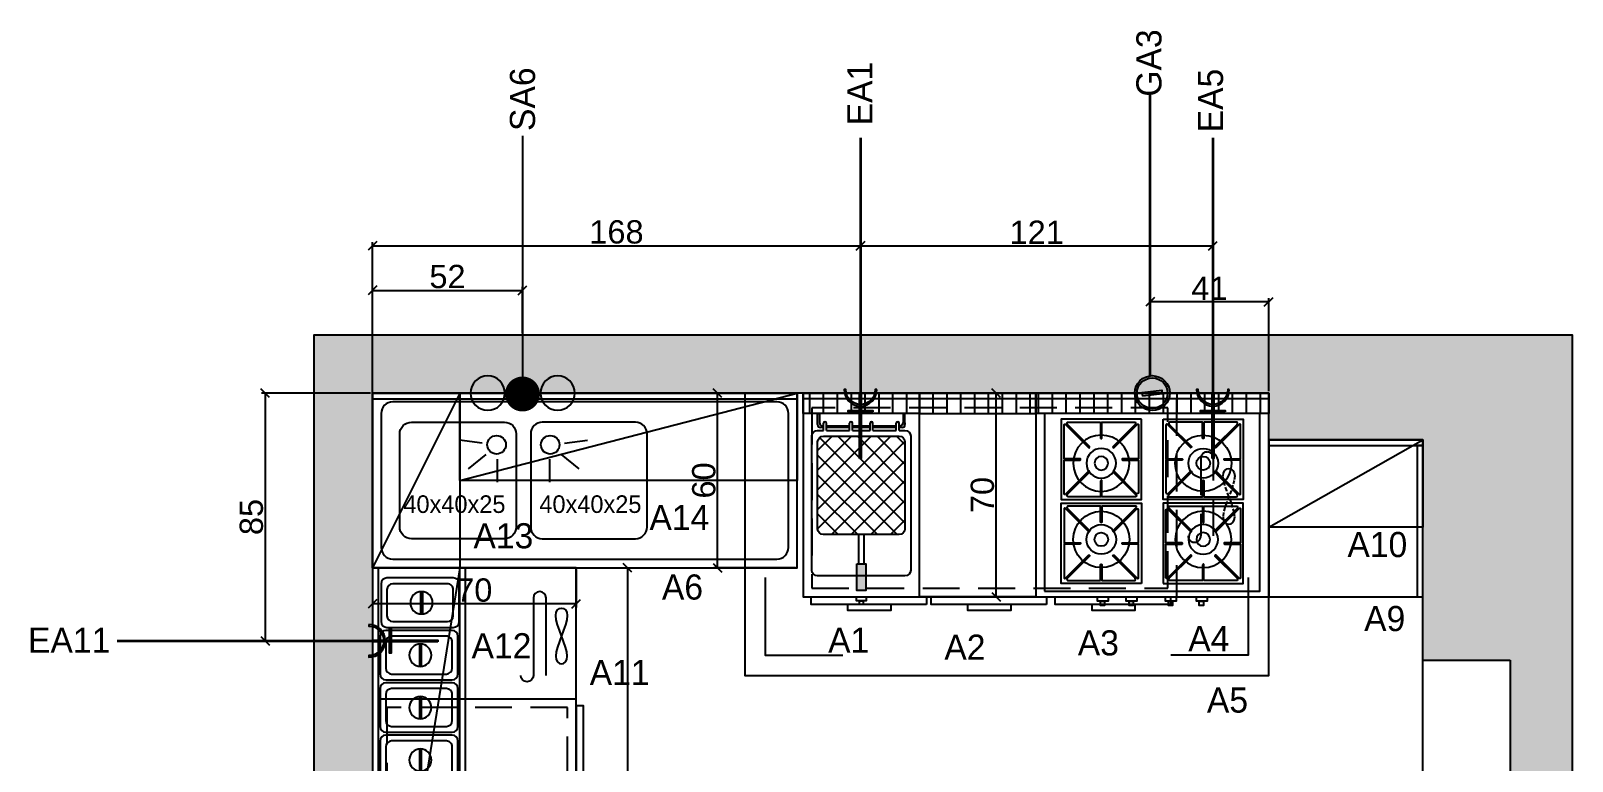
# Model space of a CAD drawing. Header units: millimetres. Extents: x 4241 to 4771, y 14519 to 15076.
# Drawn here: x 4241 to 4771, y 14825 to 15076 of the extents above; entities that cross this region are included whole.
import ezdxf
from ezdxf.enums import TextEntityAlignment as Align

# ---------------------------------------------------------------- set-up
doc = ezdxf.new("R2010")
doc.units = ezdxf.units.MM
doc.linetypes.add('DASHDOT', pattern=[25.399999999999995, 12.7, -6.349999999999998, 0, -6.349999999999998])
doc.linetypes.add('DASHED', pattern=[19.049999999999997, 12.7, -6.35])
for name, color, linetype in [('002 Çizgi', 7, 'Continuous'), ('ELEKTRİK', 10, 'Continuous'), ('S2000-002 Çizgi', 7, 'Continuous'), ('S2000-019 Su Tes İşaretler', 5, 'Continuous'), ('S2000-024 Gaz Tes İşaretler', 3, 'Continuous'), ('SIH', 4, 'Continuous'), ('SU', 152, 'Continuous'), ('wall', 4, 'Continuous')]:
    doc.layers.add(name, color=color, linetype=linetype)
doc.layers.add('ELK', color=1, linetype='Continuous', lineweight=35)
doc.layers.add('GAZ', color=200, linetype='Continuous', lineweight=25)
doc.styles.get("Standard").update_dxf_attribs({"font": 'arial.ttf'})
doc.styles.add('TAKSİM', font='GOTHIC.TTF', dxfattribs={"height": 20})
doc.dimstyles.new('OLCU50', dxfattribs={"dimtxt": 8, "dimasz": 3, "dimexe": 1.25, "dimexo": 0.625, "dimtad": 1, "dimdec": 0, "dimtxsty": 'Standard', "dimblk": 'OBLIQUE', "dimcen": 2.5, "dimclrd": 256, "dimclre": 251, "dimclrt": 25, "dimadec": 0, "dimazin": 0, "dimtfac": 1, "dimtdec": 0, "dimtmove": 0, "dimatfit": 3, "dimldrblk": 'OBLIQUE', "dimfxl": 1, "dimarcsym": 0})

# ---------------------------------------------------------------- blocks, each defined once
blk = doc.blocks.new('A$C604B7618')
at = {"layer": 'S2000-002 Çizgi'}
blk.add_lwpolyline([(9.0837897915e-06, 30.56934416526383), (30.56934988002058, 30.56934416526383), (30.56934988002058, 3.3690312193e-06), (9.0837897915e-06, 3.3690312193e-06), (9.0837897915e-06, 30.56934416526383)], dxfattribs=at)
blk.add_lwpolyline([(15.54676230766154, 29.52101286223842), (15.54676230766154, 23.4406913046887, -0.4142135623730951), (15.33709604705655, 23.23102504408325), (15.23226291675382, 23.23102504408325, -0.4142135623730951), (15.02259665614838, 23.4406913046887), (15.02259665614838, 29.52101286223842), (2.684429298277336, 29.52101286223842, 0.6681786379192877), (2.313788211627525, 28.62620612407591), (10.80522009634524, 20.13477423935729, -0.8104432851896715), (10.38341604437301, 19.81529611802944), (1.585224429712525, 28.61348773269038, 0.6681786379193126), (1.048340386815198, 28.39110308070031), (1.048340386815198, 15.54675659290387), (7.128661944364921, 15.54675659290387, -0.4142135623730951), (7.338328204970366, 15.33709033229934), (7.338328204970366, 15.23225720199661, -0.4142135623730951), (7.128661944364921, 15.02259094139117), (1.048340386815198, 15.02259094139117), (1.048340386815198, 2.684423583519674, 0.6681786379192877), (1.943147124977713, 2.313782496869862), (10.43457900969588, 10.80521438158757, -0.8104432851896715), (10.75405713102418, 10.3834103296158), (1.955865516363246, 1.585218714955772, 0.6681786379193126), (2.17825016835377, 1.048334672058444), (15.02259665614838, 1.048334672057535), (15.02259665614838, 7.128656229607258, -0.4142135623730951), (15.23226291675382, 7.338322490212701), (15.33709604705655, 7.338322490212701, -0.4142135623730951), (15.54676230766154, 7.128656229607258), (15.54676230766154, 1.048334672057535), (27.88492966553258, 1.048334672057535, 0.6681786379192877), (28.25557075218285, 1.94314141022005), (19.76413886746513, 10.43457329493776, -0.8104432851896717), (20.18594291943736, 10.75405141626561), (28.9841345340974, 1.955859801605583, 0.6681786379193126), (29.52101857699472, 2.178244453595652), (29.52101857699472, 15.02259094139117), (23.440697019445, 15.02259094139117, -0.4142135623730951), (23.23103075883955, 15.23225720199661), (23.23103075884001, 15.33709033229934, -0.4142135623730951), (23.440697019445, 15.54675659290387), (29.52101857699472, 15.54675659290387), (29.52101857699472, 28.39110308070031, 0.6681786379193126), (28.9841345340974, 28.61348773269038), (20.18594291943736, 19.81529611802944, -0.8104432851896715), (19.76413886746513, 20.13477423935729), (28.25557075218285, 28.62620612407591, 0.6681786379192877), (27.88492966553258, 29.52101286223842)], format="xyb", close=True, dxfattribs=at)
for radius in [10.75000880901227, 5.655118676306867, 2.598184596683391]:
    blk.add_circle((15.28470044665027, 13.79798802426285), radius, dxfattribs=at)
blk = doc.blocks.new('A$C7A250C34')
at = {"layer": 'S2000-002 Çizgi'}
h = blk.add_hatch(dxfattribs=at)
h.set_pattern_fill('ANSI31', color=256, scale=1.5, angle=45, style=0)
h.set_pattern_definition([(90, (-2508.419051880786, -6412.80118857615), (-4.762499999999998, 9e-16), [])])
h.paths.add_polyline_path([(-9.212448276230134e-06, 72.91598990668763), (-9.212448276230134e-06, 65.91598990668763), (79.99999078755172, 65.91598990668763), (79.99999078755172, 72.91598990668763)])
for points in [[(-9.212448276230134e-06, 2.915989906687628), (79.99999078755263, 2.915989906687628), (79.99999078755172, 72.91598990668763), (-9.212448276230134e-06, 72.91598990668763)], [(79.99999078755172, 65.91598990668763), (-9.212448276230134e-06, 65.91598990668763), (-9.212448276230134e-06, 72.91598990668763), (79.99999078755172, 72.91598990668763)], [(2.999990787551724, 4.915989906687628), (76.99999078755263, 4.915989906687628), (76.99999078755172, 65.91598990668763), (2.999990787551724, 65.91598990668763)], [(21.19846672845506, 2.915989906687628), (24.8434667284555, 2.915989906687628), (24.8434667284555, 1.457989906688908), (21.19846672845506, 1.457989906688908)], [(22.16557366748293, 1.457989906688908), (23.62357366748347, 1.457989906688908), (23.62357366748347, -1.00933098110545e-05), (22.16557366748293, -1.00933098110545e-05)], [(31.04837039071299, 2.915989906687628), (34.69337039071343, 2.915989906687628), (34.69337039071343, 1.457989906688908), (31.04837039071299, 1.457989906688908)], [(32.01547732974086, 1.457989906688908), (33.4734773297414, 1.457989906688908), (33.4734773297414, -1.00933098110545e-05), (32.01547732974086, -1.00933098110545e-05)], [(44.55692469793121, 2.915989906687628), (48.20192469793164, 2.915989906687628), (48.20192469793164, 1.457989906688908), (44.55692469793121, 1.457989906688908)], [(45.52403163695908, 1.457989906688908), (46.98203163695962, 1.457989906688908), (46.98203163695962, -1.00933098110545e-05), (45.52403163695908, -1.00933098110545e-05)], [(55.19721320158078, 2.915989906687628), (58.84221320158122, 2.915989906687628), (58.84221320158122, 1.457989906688908), (55.19721320158078, 1.457989906688908)], [(56.16432014060865, 1.457989906688908), (57.62232014060919, 1.457989906688908), (57.62232014060919, -1.00933098110545e-05), (56.16432014060865, -1.00933098110545e-05)]]:
    blk.add_lwpolyline(points, close=True, dxfattribs=at)
at = {"layer": 'S2000-002 Çizgi', "yscale": 0.8999999999996362}
for p, xscale, zscale in [((36.23911923934429, 36.40358015796164), -0.8999999999996362, 0.9), ((43.76086233575916, 36.40358015796164), 0.8999999999996362, 0.8999999999996362)]:
    blk.add_blockref('A$C604B7618', p, dxfattribs=dict(at, xscale=xscale, zscale=zscale))
at = {"layer": 'S2000-002 Çizgi', "yscale": 0.8999999999996362, "rotation": 180}
for p, xscale, zscale in [((36.23911923934429, 35.06320887480115), 0.8999999999996362, 0.8999999999996362), ((43.76086233575916, 35.06320887480115), -0.8999999999996362, 0.9)]:
    blk.add_blockref('A$C604B7618', p, dxfattribs=dict(at, xscale=xscale, zscale=zscale))
blk = doc.blocks.new('A$C552303AF')
at = {"layer": 'S2000-002 Çizgi'}
h = blk.add_hatch(dxfattribs=at)
h.set_pattern_fill('ANSI31', color=256, scale=1.5, angle=45, style=0)
h.set_pattern_definition([(90, (-4587.759437959452, -5289.153943066902), (-4.762499999999998, 9e-16), [])])
h.paths.add_polyline_path([(2.50047278314014e-05, 69.99998806620033), (2.50047278314014e-05, 62.99998806620033), (40.00002500472783, 62.99998806620033), (40.00002500472783, 69.99998806620033)])
for points in [[(2.50047278314014e-05, 69.99998806620033), (40.00002500472783, 69.99998806620033), (40.00002500472783, -1.193379966935026e-05), (2.50047278314014e-05, -1.193379966935026e-05)], [(2.50047278314014e-05, 62.99998806620033), (40.00002500472783, 62.99998806620033), (40.00002500472783, -1.193379966935026e-05), (2.50047278314014e-05, -1.193379966935026e-05)]]:
    blk.add_lwpolyline(points, close=True, dxfattribs=at)
blk = doc.blocks.new('A$C3D043C48')
at = {"layer": 'S2000-002 Çizgi'}
h = blk.add_hatch(dxfattribs=at)
h.set_pattern_fill('ANSI31', color=256, scale=1.5, angle=45, style=0)
h.set_pattern_definition([(90, (-3458.603048257961, -4993.738676328785), (-4.762499999999998, 9e-16), [])])
h.paths.add_polyline_path([(2.07353168661939e-05, 72.62441608050494), (2.07353168661939e-05, 65.62441608050494), (40.00002073531687, 65.62441608050494), (40.00002073531687, 72.62441608050494)])
h = blk.add_hatch(color=256, dxfattribs=at)
h.paths.add_polyline_path([(35.00002073531687, 61.80149465390105), (35.00002073531687, 62.43932749152145), (35.00002073531778, 65.62441608050585), (34.36218789769737, 65.62441608050494), (34.36218789769737, 62.43932749152145, -0.4142135623722854), (33.3621878977001, 61.43932749152145), (33.00002073531687, 61.43932749151963), (33.00002073531687, 60.80149465390014), (34.00002073531869, 60.80149465390195, 0.414213562372296)])
h.paths.add_polyline_path([(32.00002073531778, 61.43932749152054), (24.00002073531778, 61.43932749152054), (24.00002073531687, 60.80149465390105), (32.00002073531778, 60.80149465390105)])
h.paths.add_polyline_path([(23.00002073531778, 61.43932749152054), (17.00002073531687, 61.43932749152054), (17.00002073531687, 60.80149465390105), (23.00002073531778, 60.80149465390105)])
h.paths.add_polyline_path([(16.00002073531596, 61.43932749151963), (8.000020735316866, 61.43932749152054), (8.000020735316866, 60.80149465390195), (16.00002073531596, 60.80149465390195)])
h.paths.add_polyline_path([(5.637853572935455, 62.43932749151963), (5.637853572936365, 65.62441608050494), (5.000020735315957, 65.62441608050494), (5.000020735316866, 61.80149465390195, 0.4142135623730951), (6.000020735316866, 60.80149465390195), (6.637853572936365, 60.80149465390195), (7.000020735316866, 60.80149465390195), (7.000020735316866, 61.43932749152054), (6.637853572935455, 61.43932749152054, -0.4142135623728287)])
h = blk.add_hatch(dxfattribs=at)
h.set_pattern_fill('ANSI37', color=256, scale=1.5, style=0)
h.set_pattern_definition([(45, (-3527.476305597725, -4981.522425038514), (-3.367596045400931, 3.367596045400932), []), (135, (-3527.476305597725, -4981.522425038514), (-3.367596045400932, -3.367596045400931), [])])
h.paths.add_polyline_path([(35.00002073531687, 55.84066737077274, 0.4142135623730951), (33.00002073531687, 57.84066737077274), (7.000020735316866, 57.84066737077364, 0.4142135623730951), (5.000020735316866, 55.84066737077364), (5.000020735315957, 26.00596200717928, 0.4142135623730951), (7.000020735315957, 24.00596200717928), (33.00002073531687, 24.00596200717837, 0.4142135623730951), (35.00002073531687, 26.00596200717837)])
blk.add_hatch(color=256, dxfattribs=at).paths.add_polyline_path([(18.49464213074498, 14.00596200717928), (21.50539933988875, 14.00596200717928), (21.50539933988875, 4.840667370774554), (18.49464213074498, 4.840667370774554)])
for p, q in [((5.000020735316866, 65.62441608050494), (5.637853572936365, 65.62441608050494)), ((5.000020735316866, 61.80149465390195), (5.000020735316866, 65.62441608050494)), ((5.637853572936365, 65.62441608050494), (5.637853572935455, 62.43932749152054)), ((35.00002073531687, 65.62441608050494), (34.36218789769737, 65.62441608050494)), ((34.36218789769737, 65.62441608050494), (34.36218789769737, 62.43932749152145)), ((35.00002073531687, 62.43932749152145), (35.00002073531687, 65.62441608050494)), ((6.637853572936365, 60.80149465390195), (6.000020735316866, 60.80149465390195)), ((6.637853572935455, 61.43932749152054), (7.000020735315957, 61.43932749152054)), ((7.000020735316866, 60.80149465390195), (6.637853572936365, 60.80149465390195)), ((7.000020735316866, 59.84066737077364), (7.000020735316866, 62.31665213439055)), ((8.000020735316866, 59.84066737077364), (8.000020735316866, 62.31665213439055)), ((8.000020735315957, 61.43932749152054), (16.00002073531596, 61.43932749152054)), ((16.00002073531596, 60.80149465390195), (8.000020735316866, 60.80149465390195)), ((16.00002073531596, 59.84066737077364), (16.00002073531596, 62.31665213439055)), ((17.00002073531687, 59.84066737077364), (17.00002073531687, 62.31665213439055)), ((17.00002073531687, 61.43932749152054), (23.00002073531778, 61.43932749152054)), ((23.00002073531778, 60.80149465390105), (17.00002073531687, 60.80149465390195)), ((23.00002073531778, 59.84066737077364), (23.00002073531778, 62.31665213439055)), ((24.00002073531778, 59.84066737077364), (24.00002073531778, 62.31665213439055)), ((24.00002073531778, 61.43932749152054), (32.00002073531778, 61.43932749152054)), ((32.00002073531778, 60.80149465390105), (24.00002073531778, 60.80149465390105)), ((32.00002073531778, 59.84066737077364), (32.00002073531778, 62.31665213439055)), ((33.00002073531687, 59.84066737077364), (33.00002073531687, 62.31665213439055)), ((33.00002073531687, 61.43932749152054), (33.36218789769737, 61.43932749152145)), ((34.00002073531687, 60.80149465390195), (33.00002073531687, 60.80149465390105)), ((35.00002073531687, 62.43932749152145), (35.00002073531687, 61.80149465390195))]:
    blk.add_line(p, q, dxfattribs=at)
for points in [[(2.07353168661939e-05, 2.624416080504943), (40.00002073531687, 2.624416080504943), (40.00002073531687, 72.62441608050494), (2.07353168661939e-05, 72.62441608050494)], [(2.07353168661939e-05, 72.62441608050494), (40.00002073531687, 72.62441608050494), (40.00002073531687, 65.62441608050494), (2.07353168661939e-05, 65.62441608050494)], [(19.00002073531687, 24.00596200717928), (19.00002073531687, 14.00596200717928), (21.00002073531687, 14.00596200717928), (21.00002073531687, 24.00596200717928)], [(18.49464213074498, 14.00596200717928), (21.50539933988875, 14.00596200717928), (21.50539933988875, 4.840667370774554), (18.49464213074498, 4.840667370774554)], [(18.35977073531649, 2.624416080504943), (21.64027073531724, 2.624416080504943), (21.64027073531724, 1.312216080504641), (18.35977073531649, 1.312216080504641)], [(19.34392073531671, 1.312216080504641), (20.65612073531702, 1.312216080504641), (20.65612073531702, 1.608050433787866e-05), (19.34392073531671, 1.608050433787866e-05)]]:
    blk.add_lwpolyline(points, close=True, dxfattribs=at)
for points in [[(29.00002073531778, 9.840667370774554), (5.000020735316866, 9.840667370774554, -0.4142135623730951), (3.000020735316866, 11.84066737077455), (3.000020735316866, 57.84066737077364, -0.4142135623730951), (5.000020735316866, 59.84066737077364), (7.000020735316866, 59.84066737077364)], [(33.00002073531687, 59.84066737077364), (35.00002073531687, 59.84066737077364, -0.4142135623731034), (37.00002073531687, 57.84066737077364), (37.00002073531687, 11.84066737077455, -0.4142135623730951), (35.00002073531687, 9.840667370774554), (29.00002073531778, 9.840667370774554)]]:
    blk.add_lwpolyline(points, format="xyb", dxfattribs=at)
for points in [[(8.000020735316866, 59.84066737077364), (16.00002073531596, 59.84066737077364)], [(17.00002073531687, 59.84066737077364), (23.00002073531778, 59.84066737077364)], [(24.00002073531778, 59.84066737077364), (32.00002073531778, 59.84066737077364)]]:
    blk.add_lwpolyline(points, dxfattribs=at)
blk.add_lwpolyline([(7.000020735316866, 57.84066737077364), (33.00002073531687, 57.84066737077274, -0.4142135623730951), (35.00002073531687, 55.84066737077274), (35.00002073531687, 26.00596200717837, -0.4142135623730951), (33.00002073531687, 24.00596200717837), (7.000020735315957, 24.00596200717928, -0.4142135623730951), (5.000020735315957, 26.00596200717928), (5.000020735316866, 55.84066737077364, -0.4142135623730951)], format="xyb", close=True, dxfattribs=at)
for centre, radius, start, end in [((6.000020735316866, 61.80149465390195), 1, 180, 270), ((6.637853572935455, 62.43932749152054), 1, 180, 270), ((7.500020735316866, 62.31665213439055), 0.5, 0, 180), ((16.50002073531596, 62.31665213439055), 0.5, 0, 180), ((23.50002073531778, 62.31665213439055), 0.5, 0, 180), ((32.50002073531687, 62.31665213439055), 0.5, 0, 180), ((33.36218789769737, 62.43932749152145), 1, 270, 0), ((34.00002073531687, 61.80149465390195), 1, 270, 0)]:
    blk.add_arc(centre, radius, start, end, dxfattribs=at)
blk = doc.blocks.new('A$C6274531D')
at = {"layer": 'S2000-002 Çizgi'}
for p, q in [((17.23786453774846, 66.03869537394712), (16.12519673073803, 73.85040841250157)), ((21.04710673624868, 64.80851258343318), (26.05501014459878, 70.90620015316745)), ((22.71018511349394, 60.89985763222103), (30.60074214360793, 60.89985763222103)), ((22.71018511349394, 42.8621808682874), (30.60074214360793, 42.8621808682874)), ((17.23786453774846, 37.72334312656312), (16.12519673073803, 29.91163008800686)), ((21.04710673624868, 38.95352591707706), (26.05501014459878, 32.85583834733916))]:
    blk.add_line(p, q, dxfattribs=at)
for points in [[(60.000006549928, 2.313236109330319e-06), (60.000006549928, 146.0000023132361), (6.549928002641536e-06, 146.0000023132361), (6.549928002641536e-06, 2.313236109330319e-06)], [(2.000006549928003, 2.313236109330319e-06), (2.000006549928003, 146.0000023132361), (6.549928002641536e-06, 146.0000023132361), (6.549928002641536e-06, 2.313236109330319e-06)]]:
    blk.add_lwpolyline(points, close=True, dxfattribs=at)
for points in [[(57.00000654992982, 7.00000231323429), (57.000006549928, 139.0000023132343, 0.4142135623730919), (53.000006549928, 143.0000023132343), (7.000006549928003, 143.0000023132361, 0.4142135623731057), (3.000006549928003, 139.0000023132361), (3.000006549928003, 7.00000231323429, 0.4142135623730951), (7.000006549928003, 3.00000231323429), (53.00000654992982, 3.00000231323429, 0.4142135623730844)], [(50.00000654992982, 58.38101925025512), (50.00000654993164, 90.38101925025512, 0.4142135623730951), (46.00000654993164, 94.38101925025512), (14.00000654993164, 94.3810192502533, 0.4142135623730951), (10.00000654993164, 90.3810192502533), (10.00000654992982, 58.3810192502533, 0.4142135623730951), (14.00000654992982, 54.38101925025512), (46.00000654992982, 54.38101925025512, 0.4142135623730951)], [(50.00000654992982, 45.38101925025512), (50.00000654993164, 13.38101925025512, -0.4142135623730951), (46.00000654993164, 9.381019250253303), (14.00000654993164, 9.381019250253303, -0.4142135623730951), (10.00000654993164, 13.3810192502533), (10.00000654992982, 45.3810192502533, -0.4142135623730951), (14.00000654992982, 49.38101925025512), (46.00000654992982, 49.38101925025512, -0.4142135623730951)]]:
    blk.add_lwpolyline(points, format="xyb", close=True, dxfattribs=at)
for centre in [(17.74464998958865, 61.09522727261174), (17.74464998958865, 42.66681122789669)]:
    blk.add_circle(centre, 3.187919533039349, dxfattribs=at)
blk = doc.blocks.new('A$C2ECB6E55')
at = {"layer": 'S2000-002 Çizgi'}
blk.add_line((1.999999633304469, 160.000000002623), (1.999999633304469, 2.622982719913125e-09), dxfattribs=at)
for points in [[(69.99999963330447, 160.000000002623), (-3.666955308290198e-07, 160.000000002623), (-3.666955308290198e-07, 2.622982719913125e-09), (69.99999963330447, 2.622982719913125e-09)], [(72.63999963330389, 126.2523474128575), (72.63999963330389, 86.65234741285894), (69.99999963330447, 86.65234741285713), (69.99999963330447, 126.2523474128575)], [(72.63999963330389, 114.1192879317459), (72.63999963330389, 99.17769663537183), (74.59826204702586, 99.17769663537183), (74.59826204702586, 114.1192879317459)], [(72.63999963330389, 83.62189051873793), (72.63999963330389, 44.02189051873938), (69.99999963330447, 44.02189051873756), (69.99999963330447, 83.62189051873793)], [(72.63999963330389, 71.48883103762637), (72.63999963330389, 56.54723974125227), (74.59826204702586, 56.54723974125227), (74.59826204702586, 71.48883103762637)], [(72.63999963330389, 42.35901977569301), (72.63999963330389, 2.75901977569265), (69.99999963330447, 2.75901977569265), (69.99999963330447, 42.35901977569301)], [(72.63999963330389, 30.22596029458145), (72.63999963330389, 15.28436899820736), (74.59826204702586, 15.28436899820736), (74.59826204702586, 30.22596029458145)]]:
    blk.add_lwpolyline(points, close=True, dxfattribs=at)
at = {"layer": 'S2000-002 Çizgi', "linetype": 'DASHED', "ltscale": 0.1}
blk.add_lwpolyline([(28.50573604322744, 148.3282967070645), (29.9627309624484, 148.156266973745), (31.66482783069478, 147.7027340404566), (33.53032599829385, 147.0615323071816), (35.47752481556745, 146.3264961739169), (37.42472363284287, 145.5914600406522), (39.29022180044194, 144.9502583073809), (40.99231866869013, 144.4967253740888), (42.44931358790745, 144.3246956407711), (43.59312268337089, 144.4967253740888), (44.41012918012893, 144.950258307379), (44.90033307818339, 145.5914600406522), (45.06373437753427, 146.3264961739169), (44.90033307818339, 147.0615323071816), (44.41012918012893, 147.7027340404547), (43.59312268337089, 148.156266973745), (42.44931358790927, 148.3282967070645), (40.99231866868831, 148.156266973745), (39.29022180044194, 147.7027340404566), (37.42472363284287, 147.0615323071816), (35.47752481556745, 146.3264961739169), (33.53032599829385, 145.5914600406522), (31.66482783069478, 144.9502583073809), (29.9627309624484, 144.4967253740888), (28.50573604322744, 144.3246956407711), (27.361926947764, 144.4967253740888), (26.54492045100596, 144.950258307379), (26.0547165529515, 145.5914600406522), (25.89131525360062, 146.3264961739169), (26.0547165529515, 147.0615323071816), (26.54492045100596, 147.7027340404547), (27.361926947764, 148.156266973745)], close=True, dxfattribs=at)
at = {"layer": 'S2000-002 Çizgi', "linetype": 'DASHED'}
for points in [[(49.06888436783447, 141.018571155917), (22.39708594848889, 141.018571155917, 1), (22.39708594848889, 136.6727671644585)], [(22.39708594848889, 136.6727671644585), (49.06888436783447, 136.6727671644585, -1), (49.06888436783447, 132.326963173)]]:
    blk.add_lwpolyline(points, format="xyb", dxfattribs=at)
blk.add_lwpolyline([(1.999999633304469, 128.2961036495053), (69.99999963330447, 128.2961036495071)], dxfattribs=at)
blk.add_lwpolyline([(4.999999633304469, 125.2961036495071), (4.999999633304469, 3.000000002622983), (66.99999963330447, 3.000000002622983), (66.99999963330447, 125.2961036495071)], close=True, dxfattribs=at)
blk = doc.blocks.new('A$C50025146')
at = {"layer": 'ELEKTRİK'}
h = blk.add_hatch(color=256, dxfattribs=at)
edge = h.paths.add_edge_path()
edge.add_line((23.70435837441619, 11.25333161261187), (23.70435837441619, 10.69066721622039))
edge.add_ellipse((23.70435837441619, 5.626687648689767), major_axis=(3.580774291992597, -3.580774291992606), ratio=0.9999999999999413, start_angle=134.9999999999983, end_angle=314.9999999999983)
edge.add_line((23.70435837441619, 0.5627080811555061), (23.70435837441619, 4.368476402305532e-05))
edge.add_ellipse((23.70435837441619, 5.626687648689767), major_axis=(3.978638102213783, 3.978638102213774), ratio=0.9999999999999128, start_angle=45.0000000000025, end_angle=225.0000000000025, ccw=False)
for points in [[(6.940050297998823e-05, 5.345355450490388), (6.940050297998823e-05, 5.908019846885509), (22.50664525620232, 5.908019846885509), (22.50664525620232, 5.345355450490388)], [(16.0258407970905, 9.846670621633166), (16.5885051934838, 9.846670621633166), (16.5885051934838, 1.406704675742731), (16.0258407970905, 1.406704675742731)]]:
    blk.add_hatch(color=256, dxfattribs=at).paths.add_polyline_path(points)
at = {"layer": 'ELEKTRİK', "elevation": 4.798666618537076e-08}
blk.add_lwpolyline([(23.70435837441437, 4.368476402305532e-05), (23.70435837441619, 0.5627080811555061, -0.9999999999999944), (23.70435837441619, 10.69066721622039), (23.70435837441619, 11.25333161261187, 0.9999999999999944)], format="xyb", close=True, dxfattribs=at)
at = {"layer": 'ELEKTRİK'}
for points, elevation in [([(6.940050297998823e-05, 5.908019846885509), (22.50664525620232, 5.908019846885509), (22.50664525620232, 5.345355450490388), (6.940050297998823e-05, 5.345355450490388)], 4.794507297291503e-08), ([(16.0258407970905, 1.406704675742731), (16.0258407970905, 9.846670621633166), (16.5885051934838, 9.846670621633166), (16.5885051934838, 1.406704675742731)], 4.791194770819646e-08)]:
    blk.add_lwpolyline(points, close=True, dxfattribs=dict(at, elevation=elevation))
blk = doc.blocks.new('A$C7E7D3E18')
at = {"layer": 'SIH', "linetype": 'Continuous', "const_width": 6}
blk.add_lwpolyline([(3.000007937805094, 6.00000349876359, 1), (9.000007937805094, 6.00000349876359, 1)], format="xyb", close=True, dxfattribs=at)
blk = doc.blocks.new('A$C6E87713E')
at = {"layer": 'S2000-019 Su Tes İşaretler'}
for centre in [(5.893434410694681, 6.30485435639639), (29.88815123108907, 6.30485435639639)]:
    blk.add_circle(centre, 5.893467255915311, dxfattribs=at)
blk.add_blockref('A$C7E7D3E18', (11.94957396746213, 9.586591659171972e-06))
blk = doc.blocks.new('A$C45BD7F52')
at = {"layer": 'S2000-024 Gaz Tes İşaretler'}
h = blk.add_hatch(color=256, dxfattribs=at)
h.paths.add_polyline_path([(7.999997843086021, 4.00001092405273, 1), (-2.156913978534902e-06, 4.00001092405273, 1)])
h.paths.add_polyline_path([(7.499997843086021, 4.00001092405273, 1), (0.4999978430860215, 4.00001092405273, 1)], flags=16)
for radius in [4, 3.5]:
    blk.add_circle((3.999997843086021, 4.00001092405273), radius, dxfattribs=at)
blk = doc.blocks.new('A$C73223F6F')
at = {"layer": 'GAZ'}
blk.add_hatch(color=256, dxfattribs=at).paths.add_polyline_path([(2.631994566027061, 6.750033255791095), (2.594592267594635, 5.438052007529222), (9.363133068096431, 5.245092707748881), (9.400535366532495, 6.557073956010754)])
blk.add_lwpolyline([(2.631994566027061, 6.750033255791095), (9.400535366532495, 6.557073956010754), (9.363133068096431, 5.245092707748881), (2.594592267594635, 5.438052007529222)], close=True, dxfattribs=at)
at = {"layer": 'GAZ', "xscale": 1.499999999995655, "yscale": 1.499999999995655, "zscale": 1.499999999995655, "rotation": 358.3670394844737}
blk.add_blockref('A$C45BD7F52', (-0.1709768146483839, 0.1709632629581392), dxfattribs=at)
blk = doc.blocks.new('A$C01E77913')
at = {"layer": 'S2000-002 Çizgi'}
for points in [[(1.999996831329099, 26.79714285829232), (14.9999968313291, 26.79714285829414, -0.4142135623731128), (16.9999968313291, 24.79714285829414), (16.9999968313291, 2.000004429532964, -0.4142135623730951), (14.9999968313291, 4.4295329644e-06), (1.999996831329099, 4.4295347834e-06, -0.4142135623730774), (-3.1686709008e-06, 2.000004429534783), (-3.1686709008e-06, 24.79714285829232, -0.4142135623730951)], [(3.999996831329098, 24.79714285829141), (12.99999683132819, 24.79714285829232, -0.4142135623731679), (14.9999968313291, 22.79714285829232), (14.99999683132819, 4.000004429532964, -0.4142135623731362), (12.99999683132819, 2.000004429532964), (3.999996831329098, 2.000004429533873, -0.4142135623730466), (1.999996831329099, 4.000004429533873), (1.999996831329099, 22.79714285829141, -0.4142135623730541)]]:
    blk.add_lwpolyline(points, format="xyb", close=True, dxfattribs=at)
blk.add_lwpolyline([(4.713619910745819, 14.26656825662758), (12.2114784227283, 14.26656825662758), (12.2114784227283, 13.5171988007387), (4.713619910745819, 13.5171988007387)], close=True, dxfattribs=at)
blk.add_circle((8.462549166737062, 13.86656825662794), 3.823091046240757, dxfattribs=at)
blk = doc.blocks.new('188-70-M')
at = {"layer": '002 Çizgi', "color": 7}
blk.add_line((47.58287279789511, -126.0117666310762), (47.58287279789511, 61.98823336892383), dxfattribs=at)
for points in [[(-20.41712720210489, -126.0117666310762), (49.58287279789511, -126.0117666310762), (49.58287279789511, 61.98823336892383), (-20.41712720210489, 61.98823336892383)], [(17.58287279789511, 61.98823336892383), (17.58287279789511, -126.0179321939831), (49.58287279789511, -126.0179321939831), (49.58287279789511, 61.98823336892383)], [(-22.98212720210434, 15.23919690328639), (-22.98212720210798, 57.98919690328108), (-20.41712720210489, 57.9891969032833), (-20.41712720210489, 15.23919690328134)], [(-22.9821272021067, 10.11489351627007), (-22.98212720210671, -32.63510648373022), (-20.41712720210489, -32.63510648373267), (-20.41712720210489, 10.11489351626761)], [(-22.9821272021067, -35.86278115876574), (-22.98212720210671, -78.61278115876603), (-20.41712720210489, -78.61278115876848), (-20.41712720210489, -35.8627811587682)], [(-17.39098848664435, -109.5717813320698), (-17.21895875332848, -108.1147864128507), (-16.76542582003458, -106.4126895446025), (-16.12422408675775, -104.5471913770016), (-15.38918795349309, -102.599992559728), (-14.65415182022844, -100.6527937424544), (-14.01295008695888, -98.78729557485349), (-13.55941715366498, -97.0851987066053), (-13.38738742034911, -95.62820378738616), (-13.55941715366498, -94.48439469192454), (-14.01295008695888, -93.66738819516831), (-14.65415182023571, -93.17718429711022), (-15.38918795350037, -93.01378299776115), (-16.12422408676503, -93.17718429711022), (-16.76542582003458, -93.66738819516468), (-17.21895875332848, -94.48439469192454), (-17.39098848664435, -95.62820378738616), (-17.21895875332848, -97.0851987066053), (-16.76542582003458, -98.78729557485349), (-16.12422408675775, -100.6527937424544), (-15.38918795349309, -102.599992559728), (-14.65415182022844, -104.5471913770016), (-14.01295008695888, -106.4126895446025), (-13.55941715366498, -108.114786412847), (-13.38738742034911, -109.5717813320698), (-13.55941715366498, -110.7155904275314), (-14.01295008695888, -111.5325969242876), (-14.65415182023571, -112.0228008223457), (-15.38918795350037, -112.1862021216948), (-16.12422408676503, -112.0228008223457), (-16.76542582003458, -111.5325969242876), (-17.21895875332848, -110.7155904275314)]]:
    blk.add_lwpolyline(points, close=True, dxfattribs=at)
at = {"layer": '002 Çizgi', "color": 7, "linetype": 'DASHED'}
blk.add_lwpolyline([(44.58287279789511, -78.01176663107617), (44.58287279789511, 58.98823336892383), (-17.41712720210489, 58.98823336892383), (-17.41712720210489, -78.01176663107617)], close=True, dxfattribs=at)
at = {"layer": '002 Çizgi', "color": 7}
for points, const_width in [([(-22.98212720210778, 18.05207247480772), (-24.63499376801325, 18.05207247480998), (-24.63499376801633, 25.11425606523078), (-24.63499376801349, 26.9225335070431)], 0.4274999999999999), ([(-22.98212720210252, 7.30201794474052), (-24.63499376801096, 7.302017944742929), (-24.63499376801379, 0.2398343543199992), (-24.63499376801574, -1.568443087487413)], 0.4275), ([(-22.98212720210252, -38.67565673029529), (-24.63499376801097, -38.67565673029289), (-24.63499376801599, -45.73784032071871), (-24.63499376801575, -47.54611776252322)], 0.4275)]:
    blk.add_lwpolyline(points, dxfattribs=dict(at, const_width=const_width))
blk.add_lwpolyline([(47.58287279789511, -81.01176663107617), (-20.41712720210489, -81.01176663107617)], dxfattribs=at)
for points in [[(-10.08126293549867, -89.00863300746278), (-10.08126293549867, -115.6804314268084, 1), (-5.735458944036509, -115.6804314268084)], [(-5.735458944036509, -115.6804314268084), (-5.735458944036509, -89.00863300746278, -1), (-1.389654952581623, -89.00863300746278)]]:
    blk.add_lwpolyline(points, format="xyb", dxfattribs=at)
at = {"layer": '002 Çizgi', "color": 7, "xscale": -1, "rotation": 90}
for p in [(46.98144644180866, 56.48206463734459), (46.98144644180866, 38.48206463734459), (46.98144644180866, 20.48206463734459), (46.98144644180866, 2.482064637344592), (46.98144644180866, -15.51793536265541), (46.98144644180866, -33.51793536265541), (46.98144644180866, -51.51793536265541), (46.98144644180866, -69.51793536265541), (46.98144644180866, -87.51793536265541), (46.58672269568342, -105.5179353626554)]:
    blk.add_blockref('A$C01E77913', p, dxfattribs=at)
blk = doc.blocks.new('_Oblique')
at = {"color": 0, "linetype": 'ByBlock', "lineweight": -2}
blk.add_line((-0.5, -0.5), (0.5, 0.5), dxfattribs=at)
blk = doc.blocks.new('*D34')
at = {"layer": 'Defpoints', "color": 0, "transparency": 16777216}
for p in [(4477.378093931697, 14951.59633951142), (4504.772070794379, 14951.59633951142), (4504.772070794379, 14891.59633951142)]:
    blk.add_point(p, dxfattribs=at)
at = {"layer": 'S2000-002 Çizgi', "color": 251, "lineweight": -2, "transparency": 16777216}
for p, q in [((4504.147070794379, 14951.59633951142), (4476.128093931697, 14951.59633951142)), ((4504.147070794379, 14891.59633951142), (4476.128093931697, 14891.59633951142))]:
    blk.add_line(p, q, dxfattribs=at)
at = {"layer": 'S2000-002 Çizgi', "lineweight": -2, "transparency": 16777216}
blk.add_line((4477.378093931697, 14891.59633951142), (4477.378093931697, 14951.59633951142), dxfattribs=at)
at = {"layer": 'S2000-002 Çizgi', "lineweight": -2, "transparency": 16777216, "xscale": 3, "yscale": 3, "zscale": 3}
for p, rotation in [((4477.378093931697, 14951.59633951142), 90), ((4477.378093931697, 14891.59633951142), 270)]:
    blk.add_blockref('_Oblique', p, dxfattribs=dict(at, rotation=rotation))
at = {"layer": 'S2000-002 Çizgi', "color": 25, "transparency": 16777216, "insert": (4472.668510029926, 14921.59633951141), "char_height": 8, "attachment_point": 5, "rotation": 90}
blk.add_mtext('60', dxfattribs=at)
blk = doc.blocks.new('*D35')
at = {"layer": 'Defpoints', "color": 0, "transparency": 16777216}
for p in [(4555.79347131244, 14951.59633951142), (4573.133287782162, 14951.59633951142), (4555.79347131244, 14881.59633951142)]:
    blk.add_point(p, dxfattribs=at)
at = {"layer": 'S2000-002 Çizgi', "color": 251, "lineweight": -2, "transparency": 16777216}
for p, q in [((4556.41847131244, 14951.59633951142), (4574.383287782162, 14951.59633951142)), ((4556.41847131244, 14881.59633951142), (4574.383287782162, 14881.59633951142))]:
    blk.add_line(p, q, dxfattribs=at)
at = {"layer": 'S2000-002 Çizgi', "lineweight": -2, "transparency": 16777216}
blk.add_line((4573.133287782162, 14881.59633951142), (4573.133287782162, 14951.59633951142), dxfattribs=at)
at = {"layer": 'S2000-002 Çizgi', "lineweight": -2, "transparency": 16777216, "xscale": 3, "yscale": 3, "zscale": 3}
for p, rotation in [((4573.133287782162, 14951.59633951142), 90), ((4573.133287782162, 14881.59633951142), 270)]:
    blk.add_blockref('_Oblique', p, dxfattribs=dict(at, rotation=rotation))
at = {"layer": 'S2000-002 Çizgi', "color": 25, "transparency": 16777216, "insert": (4568.423703880392, 14916.59633951141), "char_height": 8, "attachment_point": 5, "rotation": 90}
blk.add_mtext('70', dxfattribs=at)
blk = doc.blocks.new('*D36')
at = {"layer": 'Defpoints', "color": 0, "transparency": 16777216}
for p in [(4358.772070794377, 14891.59633951141), (4428.772070794377, 14891.59633951141), (4358.772070794377, 14879.18890519585)]:
    blk.add_point(p, dxfattribs=at)
at = {"layer": 'S2000-002 Çizgi', "color": 251, "lineweight": -2, "transparency": 16777216}
for p, q in [((4358.772070794377, 14890.97133951141), (4358.772070794377, 14877.93890519585)), ((4428.772070794377, 14890.97133951141), (4428.772070794377, 14877.93890519585))]:
    blk.add_line(p, q, dxfattribs=at)
at = {"layer": 'S2000-002 Çizgi', "lineweight": -2, "transparency": 16777216}
blk.add_line((4428.772070794377, 14879.18890519585), (4358.772070794377, 14879.18890519585), dxfattribs=at)
at = {"layer": 'S2000-002 Çizgi', "lineweight": -2, "transparency": 16777216, "xscale": 3, "yscale": 3, "zscale": 3, "rotation": 180}
blk.add_blockref('_Oblique', (4358.772070794377, 14879.18890519585), dxfattribs=at)
at = {"layer": 'S2000-002 Çizgi', "lineweight": -2, "transparency": 16777216, "xscale": 3, "yscale": 3, "zscale": 3}
blk.add_blockref('_Oblique', (4428.772070794377, 14879.18890519585), dxfattribs=at)
at = {"layer": 'S2000-002 Çizgi', "color": 25, "transparency": 16777216, "insert": (4393.772070794377, 14883.89848909762), "char_height": 8, "attachment_point": 5}
blk.add_mtext('70', dxfattribs=at)
blk = doc.blocks.new('*D37')
at = {"layer": 'Defpoints', "color": 0, "transparency": 16777216}
for p in [(4428.772070794379, 14891.59633951142), (4428.772070794379, 14703.59633951142), (4446.391333986008, 14703.59633951142)]:
    blk.add_point(p, dxfattribs=at)
at = {"layer": 'S2000-002 Çizgi', "color": 251, "lineweight": -2, "transparency": 16777216}
for p, q in [((4429.397070794379, 14891.59633951142), (4447.641333986008, 14891.59633951142)), ((4429.397070794379, 14703.59633951142), (4447.641333986008, 14703.59633951142))]:
    blk.add_line(p, q, dxfattribs=at)
at = {"layer": 'S2000-002 Çizgi', "lineweight": -2, "transparency": 16777216}
blk.add_line((4446.391333986008, 14891.59633951142), (4446.391333986008, 14703.59633951142), dxfattribs=at)
at = {"layer": 'S2000-002 Çizgi', "lineweight": -2, "transparency": 16777216, "xscale": 3, "yscale": 3, "zscale": 3}
for p, rotation in [((4446.391333986008, 14891.59633951142), 90), ((4446.391333986008, 14703.59633951142), 270)]:
    blk.add_blockref('_Oblique', p, dxfattribs=dict(at, rotation=rotation))
at = {"layer": 'S2000-002 Çizgi', "color": 25, "transparency": 16777216, "insert": (4441.681750084238, 14797.59633951141), "char_height": 8, "attachment_point": 5, "rotation": 90}
blk.add_mtext('187', dxfattribs=at)
blk = doc.blocks.new('*D41')
at = {"layer": 'Defpoints', "color": 0, "transparency": 16777216}
for p in [(4410.343893360567, 14986.89914436417), (4410.343893360567, 14971.59633951141), (4358.772070794377, 14950.59633951141)]:
    blk.add_point(p, dxfattribs=at)
at = {"layer": 'S2000-002 Çizgi', "color": 251, "lineweight": -2, "transparency": 16777216}
for p, q in [((4358.772070794377, 14951.22133951141), (4358.772070794377, 14988.14914436417)), ((4410.343893360567, 14972.22133951141), (4410.343893360567, 14988.14914436417))]:
    blk.add_line(p, q, dxfattribs=at)
at = {"layer": 'S2000-002 Çizgi', "lineweight": -2, "transparency": 16777216}
blk.add_line((4358.772070794377, 14986.89914436417), (4410.343893360567, 14986.89914436417), dxfattribs=at)
at = {"layer": 'S2000-002 Çizgi', "lineweight": -2, "transparency": 16777216, "xscale": 3, "yscale": 3, "zscale": 3, "rotation": 180}
blk.add_blockref('_Oblique', (4358.772070794377, 14986.89914436417), dxfattribs=at)
at = {"layer": 'S2000-002 Çizgi', "lineweight": -2, "transparency": 16777216, "xscale": 3, "yscale": 3, "zscale": 3}
blk.add_blockref('_Oblique', (4410.343893360567, 14986.89914436417), dxfattribs=at)
at = {"layer": 'S2000-002 Çizgi', "color": 25, "transparency": 16777216, "insert": (4384.557982077472, 14991.60872826594), "char_height": 8, "attachment_point": 5}
blk.add_mtext('52', dxfattribs=at)
blk = doc.blocks.new('*D42')
at = {"layer": 'Defpoints', "color": 0, "transparency": 16777216}
for p in [(4526.490726662386, 15002.2215841228), (4526.490726662386, 14971.59633951141), (4358.772070794377, 14951.59633951141)]:
    blk.add_point(p, dxfattribs=at)
at = {"layer": 'S2000-002 Çizgi', "color": 251, "lineweight": -2, "transparency": 16777216}
for p, q in [((4358.772070794377, 14952.22133951141), (4358.772070794377, 15003.4715841228)), ((4526.490726662386, 14972.22133951141), (4526.490726662386, 15003.4715841228))]:
    blk.add_line(p, q, dxfattribs=at)
at = {"layer": 'S2000-002 Çizgi', "lineweight": -2, "transparency": 16777216}
blk.add_line((4358.772070794377, 15002.2215841228), (4526.490726662386, 15002.2215841228), dxfattribs=at)
at = {"layer": 'S2000-002 Çizgi', "lineweight": -2, "transparency": 16777216, "xscale": 3, "yscale": 3, "zscale": 3, "rotation": 180}
blk.add_blockref('_Oblique', (4358.772070794377, 15002.2215841228), dxfattribs=at)
at = {"layer": 'S2000-002 Çizgi', "lineweight": -2, "transparency": 16777216, "xscale": 3, "yscale": 3, "zscale": 3}
blk.add_blockref('_Oblique', (4526.490726662386, 15002.2215841228), dxfattribs=at)
at = {"layer": 'S2000-002 Çizgi', "color": 25, "transparency": 16777216, "insert": (4442.631398728381, 15006.93116802457), "char_height": 8, "attachment_point": 5}
blk.add_mtext('168', dxfattribs=at)
blk = doc.blocks.new('*D43')
at = {"layer": 'Defpoints', "color": 0, "transparency": 16777216}
for p in [(4647.619170944882, 15002.2215841228), (4526.490726662386, 14971.59633951141), (4647.619170944882, 14971.59633951141)]:
    blk.add_point(p, dxfattribs=at)
at = {"layer": 'S2000-002 Çizgi', "color": 251, "lineweight": -2, "transparency": 16777216}
for p, q in [((4526.490726662386, 14972.22133951141), (4526.490726662386, 15003.4715841228)), ((4647.619170944882, 14972.22133951141), (4647.619170944882, 15003.4715841228))]:
    blk.add_line(p, q, dxfattribs=at)
at = {"layer": 'S2000-002 Çizgi', "lineweight": -2, "transparency": 16777216}
blk.add_line((4526.490726662386, 15002.2215841228), (4647.619170944882, 15002.2215841228), dxfattribs=at)
at = {"layer": 'S2000-002 Çizgi', "lineweight": -2, "transparency": 16777216, "xscale": 3, "yscale": 3, "zscale": 3, "rotation": 180}
blk.add_blockref('_Oblique', (4526.490726662386, 15002.2215841228), dxfattribs=at)
at = {"layer": 'S2000-002 Çizgi', "lineweight": -2, "transparency": 16777216, "xscale": 3, "yscale": 3, "zscale": 3}
blk.add_blockref('_Oblique', (4647.619170944882, 15002.2215841228), dxfattribs=at)
at = {"layer": 'S2000-002 Çizgi', "color": 25, "transparency": 16777216, "insert": (4587.054948803634, 15006.86295520056), "char_height": 8, "attachment_point": 5}
blk.add_mtext('121', dxfattribs=at)
blk = doc.blocks.new('*D44')
at = {"layer": 'Defpoints', "color": 0, "transparency": 16777216}
for p in [(4626.059427749384, 14982.95908877475), (4626.059427749384, 14971.59633951141), (4666.772070794377, 14951.59633951141)]:
    blk.add_point(p, dxfattribs=at)
at = {"layer": 'S2000-002 Çizgi', "color": 251, "lineweight": -2, "transparency": 16777216}
for p, q in [((4626.059427749384, 14972.22133951141), (4626.059427749384, 14984.20908877475)), ((4666.772070794377, 14952.22133951141), (4666.772070794377, 14984.20908877475))]:
    blk.add_line(p, q, dxfattribs=at)
at = {"layer": 'S2000-002 Çizgi', "lineweight": -2, "transparency": 16777216}
blk.add_line((4666.772070794377, 14982.95908877475), (4626.059427749384, 14982.95908877475), dxfattribs=at)
at = {"layer": 'S2000-002 Çizgi', "lineweight": -2, "transparency": 16777216, "xscale": 3, "yscale": 3, "zscale": 3, "rotation": 180}
blk.add_blockref('_Oblique', (4626.059427749384, 14982.95908877475), dxfattribs=at)
at = {"layer": 'S2000-002 Çizgi', "lineweight": -2, "transparency": 16777216, "xscale": 3, "yscale": 3, "zscale": 3}
blk.add_blockref('_Oblique', (4666.772070794377, 14982.95908877475), dxfattribs=at)
at = {"layer": 'S2000-002 Çizgi', "color": 25, "transparency": 16777216, "insert": (4646.41574927188, 14987.60045985251), "char_height": 8, "attachment_point": 5}
blk.add_mtext('41', dxfattribs=at)
blk = doc.blocks.new('*D45')
at = {"layer": 'Defpoints', "color": 0, "transparency": 16777216}
for p in [(4358.772070794379, 14951.59633951142), (4321.903133874423, 14866.47621099534), (4357.574357676165, 14866.47621099534)]:
    blk.add_point(p, dxfattribs=at)
at = {"layer": 'S2000-002 Çizgi', "color": 251, "lineweight": -2, "transparency": 16777216}
for p, q in [((4358.147070794379, 14951.59633951142), (4320.653133874423, 14951.59633951142)), ((4356.949357676165, 14866.47621099534), (4320.653133874423, 14866.47621099534))]:
    blk.add_line(p, q, dxfattribs=at)
at = {"layer": 'S2000-002 Çizgi', "lineweight": -2, "transparency": 16777216}
blk.add_line((4321.903133874423, 14951.59633951142), (4321.903133874423, 14866.47621099534), dxfattribs=at)
at = {"layer": 'S2000-002 Çizgi', "lineweight": -2, "transparency": 16777216, "xscale": 3, "yscale": 3, "zscale": 3}
for p, rotation in [((4321.903133874423, 14951.59633951142), 90), ((4321.903133874423, 14866.47621099534), 270)]:
    blk.add_blockref('_Oblique', p, dxfattribs=dict(at, rotation=rotation))
at = {"layer": 'S2000-002 Çizgi', "color": 25, "transparency": 16777216, "insert": (4317.193549972652, 14909.03627525337), "char_height": 8, "attachment_point": 5, "rotation": 90}
blk.add_mtext('85', dxfattribs=at)

msp = doc.modelspace()

# ---------------------------------------------------------------- hatches: boundary and pattern name
at = {"layer": 'S2000-002 Çizgi'}
h = msp.add_hatch(dxfattribs=at)
h.set_pattern_fill('AR-CONC', color=0, scale=0.1)
h.set_pattern_definition([(49.99999999999999, (0, 0), (18.2184668996004, -1.593908553890309), [1.905, -20.955]), (355, (0, 0), (-3.524342142496934, 19.10568452390352), [1.524, -16.764058417]), (100.4514447, (1.5182007, -0.13282535), (14.69412470903533, 17.51177519121951), [1.61900088, -17.80902446]), (46.18420000000001, (0, 5.08), (27.10790408921299, -4.204232793272715), [2.8575, -31.4325]), (96.63555760999996, (2.25899, 4.72965), (23.7404134051503, 24.74261245977215), [2.428502314, -26.713560816]), (351.1841511700001, (0, 5.08), (23.74041340649771, 24.74261245855327), [2.285996707, -25.145973192]), (21, (2.54, 3.81), (15.16143912691325, -10.22651981870876), [1.905, -20.955]), (326.0000000000001, (2.54, 3.81), (6.180202834764708, 18.41879661223193), [1.524, -16.764]), (71.45144499999999, (3.80345326, 2.95779001), (21.34164192787162, 8.192276888590525), [1.61900088, -17.80899376]), (37.50000000000001, (0, 0), (0.3088603250591817, 8.455503887315311), [0, -16.5608, 0, -17.018, 0, -16.8275]), (7.499999999999999, (0, 0), (6.681966251030575, 10.01805748181195), [0, -9.7028, 0, -16.1798, 0, -6.413500000000001]), (327.5, (-5.6642, 0), (13.55905951668714, -0.5728743992673444), [0, -6.350000000000001, 0, -19.812, 0, -26.289]), (317.5, (-8.2042, 0), (14.81291813860181, 2.542649103333303), [0, -8.255, 0, -13.1572, 0, -18.669])])
h.paths.add_polyline_path([(4771.072393058635, 14971.59633951141), (4338.772070794377, 14971.59633951141), (4338.772070794377, 14609.59633951141), (4398.772070794377, 14609.59633951141), (4398.772070794377, 14629.59633951141), (4375.772070794377, 14629.59633951141), (4375.772070794377, 14680.59633951141), (4358.772070794377, 14680.59633951141), (4358.772070794377, 14951.59633951141), (4666.772070794377, 14951.59633951141), (4666.772070794377, 14935.59633951141), (4719.772070794377, 14935.59633951141), (4719.772070794377, 14859.87326768894), (4749.772070794377, 14859.87326768894), (4749.772070794377, 14668.87326768894), (4719.772070794377, 14668.87326768894), (4719.772070794377, 14642.59633951141), (4660.772070794377, 14642.59633951141), (4660.772070794377, 14629.59633951141), (4495.772070794377, 14629.59633951141), (4495.772070794377, 14609.59633951141), (4771.072393058635, 14609.59633951141)])

# ---------------------------------------------------------------- linework, layer by layer
at = {"layer": 'ELK', "color": 3}
msp.add_line((4626.059427749384, 14957.553867513), (4626.059427749384, 15055.04631898655), dxfattribs=at)
at = {"layer": 'ELK', "color": 1}
for p, q in [((4526.490726662363, 15039.28648589363), (4526.490726662392, 14951.59633951143)), ((4647.619170944859, 15039.28648589363), (4647.619170944889, 14951.59633951143)), ((4271.081924412163, 14866.47621099531), (4358.772070794363, 14866.47621099534))]:
    msp.add_line(p, q, dxfattribs=at)
at = {"layer": 'S2000-002 Çizgi'}
for p, q in [((4388.772070794377, 14951.59633951141), (4358.772070794377, 14891.59633951141)), ((4388.772070794377, 14921.59633951141), (4504.772070794377, 14951.59633951141)), ((4666.772070794378, 14905.59633951141), (4719.772070794377, 14935.59633951141)), ((4388.772070794377, 14891.59633951141), (4358.772070794377, 14703.59633951141)), ((4719.772070794377, 14859.87326768894), (4749.772070794377, 14859.87326768894)), ((4749.772070794377, 14859.87326768894), (4749.772070794377, 14668.87326768894))]:
    msp.add_line(p, q, dxfattribs=at)
for points in [[(4407.272070794377, 14609.59633951141), (4338.772070794377, 14609.59633951141), (4338.772070794377, 14971.59633951141), (4771.072393058635, 14971.59633951141), (4771.072393058635, 14609.59633951141), (4485.272070794377, 14609.59633951141)], [(4493.772070794377, 14888.21044184645), (4493.772070794377, 14861.59633951141), (4520.386173129415, 14861.59633951141)], [(4659.772070794377, 14888.21044184645), (4659.772070794377, 14861.59633951141), (4633.15796845934, 14861.59633951141)]]:
    msp.add_lwpolyline(points, dxfattribs=at)
at = {"layer": 'S2000-002 Çizgi', "color": 0}
msp.add_lwpolyline([(4375.772070794377, 14629.59633951141), (4660.772070794377, 14629.59633951141), (4660.772070794377, 14642.59633951141), (4719.772070794377, 14642.59633951141), (4719.772070794377, 14935.59633951141), (4666.772070794377, 14935.59633951141), (4666.772070794377, 14951.59633951141), (4358.772070794377, 14951.59633951141), (4358.772070794377, 14680.59633951141), (4375.772070794377, 14680.59633951141), (4375.772070794377, 14629.59633951141)], dxfattribs=at)
at = {"layer": 'S2000-002 Çizgi'}
for points in [[(4388.772070794377, 14891.59633951141), (4358.772070794377, 14891.59633951141), (4358.772070794377, 14951.59633951141), (4388.772070794377, 14951.59633951141)], [(4388.772070794377, 14951.59633951141), (4504.772070794377, 14951.59633951141), (4504.772070794377, 14921.59633951141), (4388.772070794377, 14921.59633951141)], [(4486.772070794377, 14951.59633951141), (4486.772070794377, 14854.59633951141), (4666.772070794377, 14854.59633951141), (4666.772070794377, 14951.59633951141)], [(4666.772070794378, 14881.59633951141), (4719.772070794377, 14881.59633951141), (4719.772070794377, 14935.59633951141), (4666.772070794378, 14935.59633951141)], [(4666.772070794378, 14933.59633951141), (4719.772070794377, 14933.59633951141), (4719.772070794377, 14935.59633951141), (4666.772070794378, 14935.59633951141)], [(4666.772070794378, 14935.59633951141), (4719.772070794377, 14935.59633951141), (4719.772070794377, 14905.59633951141), (4666.772070794378, 14905.59633951141)], [(4717.772070794377, 14881.59633951141), (4719.772070794377, 14881.59633951141), (4719.772070794377, 14933.59633951141), (4717.772070794377, 14933.59633951141)], [(4358.772070794377, 14703.59633951141), (4388.772070794377, 14703.59633951141), (4388.772070794377, 14891.59633951141), (4358.772070794377, 14891.59633951141)]]:
    msp.add_lwpolyline(points, close=True, dxfattribs=at)
at = {"layer": 'SU'}
msp.add_line((4410.343893360567, 15040.00331839653), (4410.343893360567, 14951.29149824036), dxfattribs=at)

# ---------------------------------------------------------------- block references
at = {"layer": 'ELEKTRİK'}
for p, rotation in [((4532.117414311069, 14929.08969425521, -4.794507297291503e-08), 89.99999999999997), ((4653.245858593566, 14929.08969425521, -4.794507297291503e-08), 89.99999999999997), ((4381.27871605058, 14872.10289864402, -4.794507297291503e-08), 180)]:
    msp.add_blockref('A$C50025146', p, dxfattribs=dict(at, rotation=rotation))
at = {"layer": 'GAZ', "color": 3, "rotation": 188.4543032596013}
msp.add_blockref('A$C73223F6F', (4631.822696592211, 14958.41049481565), dxfattribs=at)
at = {"layer": 'S2000-002 Çizgi'}
for name, p, rotation in [('A$C6274531D', (4358.772068481141, 14951.59634606134), 270), ('A$C2ECB6E55', (4506.772070791754, 14951.59633914472), 270), ('188-70-M', (4408.354943592272, 14765.58457288034), 180)]:
    msp.add_blockref(name, p, dxfattribs=dict(at, rotation=rotation))
for name, p in [('A$C3D043C48', (4506.77205005906, 14878.97191149711)), ('A$C552303AF', (4546.77204578965, 14881.59633951141)), ('A$C7A250C34', (4586.772080006825, 14878.68034960473))]:
    msp.add_blockref(name, p, dxfattribs=at)
at = {"layer": 'wall', "color": 0, "linetype": 'DASHDOT', "xscale": -1}
msp.add_blockref('A$C6E87713E', (4428.293475265835, 14945.29148515502), dxfattribs=at)

# ---------------------------------------------------------------- texts
at = {"style": 'TAKSİM'}
for s, height, p in [('40x40x25', 6.048, (4386.942339850631, 14910.43699284006)), ('40x40x25', 6.048, (4433.676133183033, 14910.43699284006)), ('A14', 8.64, (4464.244376225348, 14904.54378596111)), ('A13', 8.64, (4403.764014079186, 14898.27452745167)), ('A10', 8.64, (4704.113720746525, 14895.26477330201)), ('A6', 8.64, (4465.322013567571, 14880.67361168229)), ('A9', 8.64, (4706.648818578415, 14869.83599524137)), ('A12', 8.64, (4403.111190361045, 14860.48998684589)), ('A1', 8.64, (4522.444428562063, 14862.41380820431)), ('A2', 8.64, (4562.38695466028, 14860.00735803928)), ('A3', 8.64, (4608.239423968, 14861.48555031622)), ('A4', 8.64, (4646.210971801982, 14862.92481165267)), ('A11', 8.64, (4443.712309653583, 14851.30820624736)), ('A5', 8.64, (4652.613656764301, 14841.84284421939))]:
    msp.add_text(s, height=height, dxfattribs=at).set_placement(p, align=Align.CENTER)
at = {"layer": 'ELK', "color": 3, "style": 'TAKSİM'}
msp.add_text('GA3', height=8.64, rotation=90, dxfattribs=at).set_placement((4629.934372787951, 15053.44006255312))
at = {"layer": 'ELK', "color": 1, "style": 'TAKSİM'}
for s, p in [('EA1', (4530.571525395411, 15054.50488369933)), ('EA5', (4651.086759212851, 15052.10609737102))]:
    msp.add_text(s, height=8.64, rotation=90, dxfattribs=at).set_placement(p, align=Align.CENTER)
msp.add_text('EA11', height=8.64, dxfattribs=at).set_placement((4254.557242084276, 14862.38277726085), align=Align.CENTER)
at = {"layer": 'SU', "style": 'TAKSİM'}
msp.add_text('SA6', height=8.64, rotation=90, dxfattribs=at).set_placement((4414.653378012948, 15041.64990061729))

# ---------------------------------------------------------------- dimensions: what is measured, and where the dimension line sits
at = {"layer": 'S2000-002 Çizgi'}
for base, p1, p2, picture, middle in [((4526.490726662386, 15002.2215841228), (4358.772070794377, 14951.59633951141), (4526.490726662386, 14971.59633951141), '*D42', (4442.631398728381, 15006.93116802457)), ((4410.343893360567, 14986.89914436417), (4358.772070794377, 14950.59633951141), (4410.343893360567, 14971.59633951141), '*D41', (4384.557982077472, 14991.60872826594)), ((4626.059427749384, 14982.95908877475), (4666.772070794377, 14951.59633951141), (4626.059427749384, 14971.59633951141), '*D44', (4646.41574927188, 14987.60045985251)), ((4358.772070794377, 14879.18890519585), (4428.772070794377, 14891.59633951141), (4358.772070794377, 14891.59633951141), '*D36', (4393.772070794377, 14883.89848909762))]:
    dim = msp.add_linear_dim(base=base, p1=p1, p2=p2, dimstyle='OLCU50', dxfattribs=at)
    dim.commit()
    dim.dimension.update_dxf_attribs({"geometry": picture, "text_midpoint": middle})
dim = msp.add_linear_dim(base=(4647.619170944882, 15002.2215841228), p1=(4526.490726662386, 14971.59633951141), p2=(4647.619170944882, 14971.59633951141), dimstyle='OLCU50', override={"dimtmove": 1}, dxfattribs=at)
dim.commit()
dim.dimension.update_dxf_attribs({"geometry": '*D43', "text_midpoint": (4587.054948803634, 15006.86295520056)})
for base, p1, p2, picture, middle in [((4321.903133874423, 14866.47621099534), (4358.772070794377, 14951.59633951141), (4357.574357676163, 14866.47621099533), '*D45', (4317.193549972652, 14909.03627525337)), ((4477.378093931697, 14951.59633951142), (4504.772070794377, 14891.59633951141), (4504.772070794377, 14951.59633951141), '*D34', (4472.668510029926, 14921.59633951141)), ((4573.133287782162, 14951.59633951142), (4555.793471312438, 14881.59633951141), (4555.793471312438, 14951.59633951141), '*D35', (4568.423703880392, 14916.59633951141))]:
    dim = msp.add_linear_dim(base=base, p1=p1, p2=p2, angle=90, dimstyle='OLCU50', dxfattribs=at)
    dim.commit()
    dim.dimension.update_dxf_attribs({"geometry": picture, "text_midpoint": middle})
dim = msp.add_linear_dim(base=(4446.391333986008, 14703.59633951142), p1=(4428.772070794377, 14891.59633951141), p2=(4428.772070794377, 14703.59633951141), angle=90, text='187', dimstyle='OLCU50', dxfattribs=at)
dim.commit()
dim.dimension.update_dxf_attribs({"geometry": '*D37', "text_midpoint": (4441.681750084238, 14797.59633951141)})

doc.saveas('drawing.dxf')
